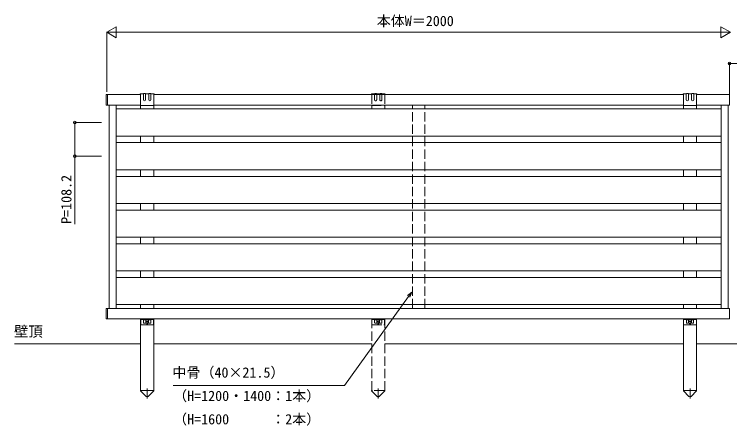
# Model space of a CAD drawing. Units: millimetres, scale not verified. Extents: x -3967 to 3967, y -2821 to 2821.
# Drawn here: x -1858 to 436, y -370 to 950 of the extents above; entities that cross this region are included whole.
import ezdxf
from ezdxf.enums import TextEntityAlignment as Align

# ---------------------------------------------------------------- set-up
doc = ezdxf.new("R2010")
doc.units = ezdxf.units.MM
doc.header["$LTSCALE"] = 10
doc.linetypes.add('CHAIN2', pattern=[12, 9, -1, 1, -1])
doc.linetypes.add('DASHED3', pattern=[4, 3, -1])
doc.layers.add('0-0_0', color=3, linetype='Continuous')
doc.layers.add('0-1_USER1', color=4, linetype='Continuous', lineweight=9)
doc.layers.add('0-3_YKK_11', color=6, linetype='Continuous', lineweight=9)
doc.styles.add('ＭＳ ゴシック', font='')
doc.styles.get('ＭＳ ゴシック').set_extended_font_data('MS Gothic')

msp = doc.modelspace()

# ---------------------------------------------------------------- linework, layer by layer
at = {"layer": '0-1_USER1'}
for p, q in [((-1563.44, 692.22), (-1558.94, 692.22)), ((-1558.94, 658.22), (-1558.94, 692.22)), ((-1558.94, 658.22), (-1558.94, 692.22)), ((-1452.94, 692.22), (-1558.94, 692.22)), ((-1454.88, 692.69), (-1452.94, 692.69)), ((-1452.94, 694.2), (-1443.94, 694.2)), ((-1452.94, 692.7), (-1452.94, 656.84)), ((-1443.94, 694.2), (-1443.94, 675.78)), ((-1442.94, 695.2), (-1437.94, 695.2)), ((-1436.94, 675.78), (-1436.94, 694.2)), ((-1436.94, 694.2), (-1426.94, 694.2)), ((-1426.94, 694.2), (-1426.94, 675.78)), ((-1420.94, 695.2), (-1425.94, 695.2)), ((-1419.94, 694.2), (-1419.94, 675.78)), ((-1419.94, 694.2), (-1410.94, 694.2)), ((-1410.94, 692.7), (-1410.94, 656.84)), ((-1410.94, 692.63), (-1408.99, 692.61)), ((288.06, 692.22), (-1410.94, 692.22)), ((288.06, 692.63), (286.1, 692.61)), ((297.06, 694.2), (288.06, 694.2)), ((288.06, 692.63), (288.06, 656.84)), ((297.06, 694.2), (297.06, 675.78)), ((298.06, 695.2), (303.06, 695.2)), ((304.06, 694.2), (304.06, 675.78)), ((314.06, 694.2), (304.06, 694.2)), ((314.06, 675.78), (314.06, 694.2)), ((320.06, 695.2), (315.06, 695.2)), ((321.06, 694.2), (321.06, 675.78)), ((330.06, 694.2), (321.06, 694.2)), ((330.06, 692.7), (330.06, 656.84)), ((332, 692.69), (330.06, 692.69)), ((330.06, 692.22), (436.06, 692.22)), ((436.06, 658.22), (436.06, 692.22)), ((-1452.94, 658.22), (-1558.94, 658.22)), ((-1553.94, 658.22), (-1553.94, 6.22)), ((-1531.94, 658.22), (-1531.94, 6.22)), ((-1410.94, 656.84), (-1452.94, 656.84)), ((-1452.94, 656.84), (-1452.94, 646.22)), ((288.06, 658.22), (-1410.94, 658.22)), ((-1410.94, 656.84), (-1410.94, 646.22)), ((288.06, 656.84), (330.06, 656.84)), ((288.06, 656.84), (288.06, 646.22)), ((330.06, 658.22), (436.06, 658.22)), ((330.06, 656.84), (330.06, 646.22)), ((409.06, 658.22), (409.06, 6.22)), ((431.06, 658.22), (431.06, 6.22)), ((436.06, 658.22), (436.06, 658.22)), ((-1452.94, 538.02), (-1452.94, 559.22)), ((-1410.94, 538.02), (-1410.94, 559.22)), ((288.06, 538.02), (288.06, 559.22)), ((330.06, 538.02), (330.06, 559.22)), ((-1452.94, 429.82), (-1452.94, 451.02)), ((-1410.94, 429.82), (-1410.94, 451.02)), ((288.06, 429.82), (288.06, 451.02)), ((330.06, 429.82), (330.06, 451.02)), ((-1452.94, 321.62), (-1452.94, 342.82)), ((-1410.94, 321.62), (-1410.94, 342.82)), ((288.06, 321.62), (288.06, 342.82)), ((330.06, 321.62), (330.06, 342.82)), ((-1452.94, 234.62), (-1452.94, 213.42)), ((-1410.94, 234.62), (-1410.94, 213.42)), ((288.06, 234.62), (288.06, 213.42)), ((330.06, 234.62), (330.06, 213.42)), ((-1452.94, 126.42), (-1452.94, 105.22)), ((-1410.94, 126.42), (-1410.94, 105.22)), ((288.06, 126.42), (288.06, 105.22)), ((330.06, 126.42), (330.06, 105.22)), ((-1558.94, 6.22), (-1563.44, 6.22)), ((-1563.44, 6.22), (-1563.44, -27.78)), ((-1558.94, -27.78), (-1558.94, 6.22)), ((436.06, 6.22), (-1558.94, 6.22)), ((-1452.94, 18.22), (-1452.94, 6.22)), ((-1410.94, 18.22), (-1410.94, 6.22)), ((288.06, 18.22), (288.06, 6.22)), ((330.06, 18.22), (330.06, 6.22)), ((330.06, 6.22), (436.06, 6.22)), ((436.06, -27.78), (436.06, 6.22)), ((-1558.94, -27.78), (-1563.44, -27.78)), ((-1452.94, -27.78), (-1452.94, -257.78)), ((-1452.44, -27.78), (-1452.44, -44.75)), ((-1443.44, -29.25), (-1452.44, -29.25)), ((-1443.44, -27.75), (-1443.44, -39.75)), ((-1442.44, -30.25), (-1437.44, -30.25)), ((-1441.44, -41.75), (-1438.44, -41.75)), ((-1436.44, -39.75), (-1436.44, -27.75)), ((-1427.44, -29.25), (-1436.44, -29.25)), ((-1427.44, -39.75), (-1427.44, -27.75)), ((-1421.44, -30.25), (-1426.44, -30.25)), ((-1422.44, -41.75), (-1425.44, -41.75)), ((-1420.44, -27.75), (-1420.44, -39.75)), ((-1411.44, -29.25), (-1420.44, -29.25)), ((-1411.44, -27.78), (-1411.44, -44.75)), ((-1410.94, -27.78), (-1410.94, -257.78)), ((288.06, -27.78), (288.06, -257.78)), ((288.56, -27.78), (288.56, -44.75)), ((297.56, -29.25), (288.56, -29.25)), ((297.56, -27.75), (297.56, -39.75)), ((298.56, -30.25), (303.56, -30.25)), ((299.56, -41.75), (302.56, -41.75)), ((304.56, -39.75), (304.56, -27.75)), ((313.56, -29.25), (304.56, -29.25)), ((313.56, -39.75), (313.56, -27.75)), ((319.56, -30.25), (314.56, -30.25)), ((318.56, -41.75), (315.56, -41.75)), ((320.56, -27.75), (320.56, -39.75)), ((329.56, -29.25), (320.56, -29.25)), ((329.56, -27.78), (329.56, -44.75)), ((436.06, -27.78), (330.06, -27.78)), ((330.06, -27.78), (330.06, -257.78)), ((-1413.44, -46.75), (-1450.44, -46.75)), ((327.56, -46.75), (290.56, -46.75)), ((-1857.97, -107.78), (-1452.94, -107.78)), ((-711.94, -107.78), (-1410.94, -107.78)), ((288.06, -107.78), (-669.94, -107.78)), ((1288.06, -107.78), (330.06, -107.78)), ((-1453.14, -257.78), (-1410.74, -257.78)), ((-1453.14, -258.78), (-1453.14, -257.78)), ((-1453.14, -258.78), (-1435.46, -276.33)), ((-1419.44, -257.78), (-1444.44, -257.78)), ((-1410.74, -258.78), (-1428.42, -276.33)), ((-1410.74, -257.78), (-1410.74, -258.78)), ((287.86, -257.78), (330.26, -257.78)), ((287.86, -258.78), (287.86, -257.78)), ((287.86, -258.78), (305.54, -276.33)), ((321.56, -257.78), (296.56, -257.78)), ((330.26, -258.78), (312.58, -276.33)), ((330.26, -257.78), (330.26, -258.78))]:
    msp.add_line(p, q, dxfattribs=at)
at = {"layer": '0-1_USER1', "linetype": 'DASHED3'}
for p, q in [((-711.94, 692.63), (-713.9, 692.61)), ((-702.94, 694.2), (-711.94, 694.2)), ((-711.94, 692.63), (-711.94, 656.84)), ((-702.94, 694.2), (-702.94, 675.78)), ((-701.94, 695.2), (-696.94, 695.2)), ((-695.94, 694.2), (-695.94, 675.78)), ((-685.94, 694.2), (-695.94, 694.2)), ((-685.94, 675.78), (-685.94, 694.2)), ((-679.94, 695.2), (-684.94, 695.2)), ((-678.94, 694.2), (-678.94, 675.78)), ((-669.94, 694.2), (-678.94, 694.2)), ((-669.94, 692.7), (-669.94, 656.84)), ((-668, 692.69), (-669.94, 692.69)), ((-711.94, 656.84), (-669.94, 656.84)), ((-711.94, 656.84), (-711.94, 646.22)), ((-669.94, 656.84), (-669.94, 646.22)), ((-581.44, 6.22), (-581.44, 658.22)), ((-541.44, 6.22), (-541.44, 658.22)), ((-711.94, -27.78), (-711.94, -257.78)), ((-711.44, -27.78), (-711.44, -33.79)), ((-711.44, -29.25), (-702.44, -29.25)), ((-711.44, -34.7), (-711.44, -44.75)), ((-702.44, -27.75), (-702.44, -39.75)), ((-701.44, -30.25), (-696.44, -30.25)), ((-700.44, -41.75), (-697.44, -41.75)), ((-695.44, -39.75), (-695.44, -27.75)), ((-695.44, -29.25), (-686.44, -29.25)), ((-686.44, -39.75), (-686.44, -27.75)), ((-680.44, -30.25), (-685.44, -30.25)), ((-681.44, -41.75), (-684.44, -41.75)), ((-679.44, -27.75), (-679.44, -39.75)), ((-679.44, -29.25), (-670.44, -29.25)), ((-670.44, -27.78), (-670.44, -33.79)), ((-670.44, -34.7), (-670.44, -44.75)), ((-669.94, -27.78), (-669.94, -257.78)), ((-709.44, -46.75), (-672.44, -46.75)), ((-712.14, -257.78), (-712.14, -258.78)), ((-669.74, -257.78), (-712.14, -257.78)), ((-712.14, -258.78), (-694.46, -276.33)), ((-703.44, -257.78), (-678.44, -257.78)), ((-669.74, -258.78), (-687.42, -276.33)), ((-669.74, -258.78), (-669.74, -257.78))]:
    msp.add_line(p, q, dxfattribs=at)
at = {"layer": '0-1_USER1', "linetype": 'CHAIN2'}
for p, q in [((-1431.94, -283.29), (-1431.94, -250.81)), ((-690.94, -283.29), (-690.94, -250.81)), ((309.06, -283.29), (309.06, -250.81))]:
    msp.add_line(p, q, dxfattribs=at)
at = {"layer": '0-1_USER1'}
for points in [[(-1558.94, 658.22), (-1563.44, 658.22), (-1563.44, 692.22)], [(436.06, -27.78), (-1558.94, -27.78), (-1558.94, 6.22)]]:
    msp.add_lwpolyline(points, dxfattribs=at)
for points in [[(409.06, 559.22), (-1531.94, 559.22), (-1531.94, 646.22), (409.06, 646.22)], [(409.06, 451.02), (-1531.94, 451.02), (-1531.94, 538.02), (409.06, 538.02)], [(409.06, 342.82), (-1531.94, 342.82), (-1531.94, 429.82), (409.06, 429.82)], [(409.06, 234.62), (-1531.94, 234.62), (-1531.94, 321.62), (409.06, 321.62)], [(409.06, 126.42), (-1531.94, 126.42), (-1531.94, 213.42), (409.06, 213.42)], [(409.06, 105.22), (-1531.94, 105.22), (-1531.94, 18.22), (409.06, 18.22)]]:
    msp.add_lwpolyline(points, close=True, dxfattribs=at)
for centre, radius in [((-1431.94, -35.75), 2.1), ((-1431.94, -42.75), 1.65), ((309.06, -35.75), 2.1), ((309.06, -42.75), 1.65)]:
    msp.add_circle(centre, radius, dxfattribs=at)
at = {"layer": '0-1_USER1', "linetype": 'DASHED3'}
for centre, radius in [((-690.94, -35.75), 2.1), ((-690.94, -42.75), 1.65)]:
    msp.add_circle(centre, radius, dxfattribs=at)
at = {"layer": '0-1_USER1'}
for centre, radius, start, end in [((-1452.94, 692.2), 2, 90, 165.81731), ((-1442.94, 694.2), 1, 90, 180), ((-1437.94, 694.2), 1, 0, 90), ((-1425.94, 694.2), 1, 90, 180), ((-1420.94, 694.2), 1, 0, 90), ((-1410.94, 692.2), 2, 11.91722, 90), ((288.06, 692.2), 2, 90, 168.08278), ((298.06, 694.2), 1, 90, 180), ((303.06, 694.2), 1, 0, 90), ((315.06, 694.2), 1, 90, 180), ((320.06, 694.2), 1, 0, 90), ((330.06, 692.2), 2, 14.18269, 90), ((-1440.44, 675.78), 3.5, 180.00009, 359.99984), ((-1423.44, 675.78), 3.5, 180.00016, 359.99991), ((300.56, 675.78), 3.5, 180.00009, 359.99984), ((317.56, 675.78), 3.5, 180.00016, 359.99991), ((-1450.44, -44.75), 2, 180, 270), ((-1442.44, -29.25), 1, 180, 270), ((-1441.44, -39.75), 2, 180, 270), ((-1438.44, -39.75), 2, 270, 0), ((-1437.44, -29.25), 1, 270, 0), ((-1426.44, -29.25), 1, 180, 270), ((-1425.44, -39.75), 2, 180, 270), ((-1422.44, -39.75), 2, 270, 0), ((-1421.44, -29.25), 1, 270, 0), ((-1413.44, -44.75), 2, 270, 0), ((290.56, -44.75), 2, 180, 270), ((298.56, -29.25), 1, 180, 270), ((299.56, -39.75), 2, 180, 270), ((302.56, -39.75), 2, 270, 0), ((303.56, -29.25), 1, 270, 0), ((314.56, -29.25), 1, 180, 270), ((315.56, -39.75), 2, 180, 270), ((318.56, -39.75), 2, 270, 0), ((319.56, -29.25), 1, 270, 0), ((327.56, -44.75), 2, 270, 0), ((-1431.94, -272.78), 5, 225.20979, 314.79021), ((309.06, -272.78), 5, 225.20979, 314.79021)]:
    msp.add_arc(centre, radius, start, end, dxfattribs=at)
at = {"layer": '0-1_USER1', "linetype": 'DASHED3'}
for centre, radius, start, end in [((-711.94, 692.2), 2, 90, 168.08278), ((-701.94, 694.2), 1, 90, 180), ((-696.94, 694.2), 1, 0, 90), ((-684.94, 694.2), 1, 90, 180), ((-679.94, 694.2), 1, 0, 90), ((-669.94, 692.2), 2, 14.18269, 90), ((-699.44, 675.78), 3.5, 180.00009, 359.99984), ((-682.44, 675.78), 3.5, 180.00016, 359.99991), ((-709.44, -44.75), 2, 180, 270), ((-701.44, -29.25), 1, 180, 270), ((-700.44, -39.75), 2, 180, 270), ((-697.44, -39.75), 2, 270, 0), ((-696.44, -29.25), 1, 270, 0), ((-685.44, -29.25), 1, 180, 270), ((-684.44, -39.75), 2, 180, 270), ((-681.44, -39.75), 2, 270, 0), ((-680.44, -29.25), 1, 270, 0), ((-672.44, -44.75), 2, 270, 0), ((-690.94, -272.78), 5, 225.20979, 314.79021)]:
    msp.add_arc(centre, radius, start, end, dxfattribs=at)
at = {"layer": '0-3_YKK_11'}
for p, q in [((-1561.44, 892.22), (-1531.13, 909.72)), ((-1531.13, 874.72), (-1531.13, 909.72)), ((438.56, 892.22), (408.25, 909.72)), ((408.25, 909.72), (408.25, 874.72)), ((-1561.44, 701.36), (-1561.44, 893.22)), ((-1561.44, 892.22), (-1531.13, 874.72)), ((-1561.44, 892.22), (-1500.82, 892.22)), ((-1526.44, 892.22), (403.56, 892.22)), ((438.56, 892.22), (377.94, 892.22)), ((438.56, 892.22), (408.25, 874.72)), ((436.06, 693.22), (436.06, 793.22)), ((-1578.94, 602.72), (-1664.94, 602.72)), ((-1578.94, 494.52), (-1664.94, 494.52))]:
    msp.add_line(p, q, dxfattribs=at)
for points in [[(436.06, 792.22), (441.06, 792.22), (541.66, 792.22)], [(-1663.94, 602.72), (-1663.94, 494.52), (-1663.94, 276.32)], [(-583.44, 58.11), (-593.37, 44.31), (-798.74, -241.27), (-1348.74, -241.27)], [(-597.07, 46.97), (-583.44, 58.11), (-589.67, 41.65)]]:
    msp.add_lwpolyline(points, dxfattribs=at)
for centre in [(436.06, 792.22), (-1663.94, 602.72), (-1663.94, 494.52)]:
    msp.add_circle(centre, 4.25, dxfattribs=at)

# ---------------------------------------------------------------- texts
at = {"layer": '0-0_0', "style": 'ＭＳ ゴシック'}
msp.add_text('壁頂', height=33.99, dxfattribs=at).set_placement((-1859.39, -94.94), align=Align.BOTTOM_LEFT)
at = {"layer": '0-3_YKK_11', "style": 'ＭＳ ゴシック'}
for s, p in [('本体W＝2000', (-695.84, 902.22)), ('中骨（40×21.5）', (-1351.14, -225.97)), ('（H=1200・1400：1本）', (-1348.74, -300.97)), ('（H=1600    \u3000：2本）', (-1348.74, -375.97))]:
    msp.add_text(s, height=32.99, dxfattribs=at).set_placement(p, align=Align.BOTTOM_LEFT)
msp.add_text('P=108.2', height=32.99, rotation=90, dxfattribs=at).set_placement((-1664.94, 277.32), align=Align.BOTTOM_LEFT)

doc.saveas('drawing.dxf')
